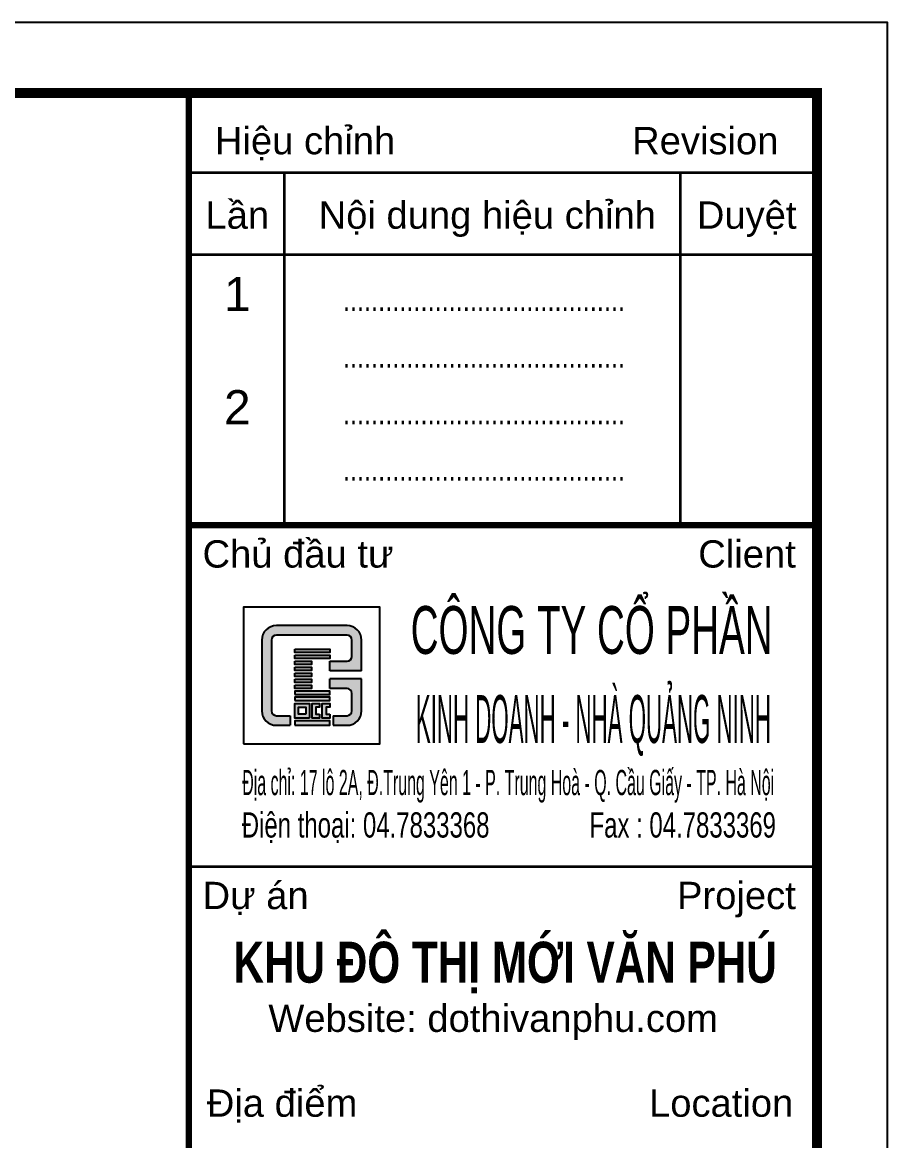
# Model space of a CAD drawing. Header units: millimetres. Extents: x -229618 to 2906, y -178063 to 96806.
# Drawn here: x -190865 to -186113, y -28136 to -21997 of the extents above; entities that cross this region are included whole.
import ezdxf
from ezdxf.enums import TextEntityAlignment as Align

# ---------------------------------------------------------------- set-up
doc = ezdxf.new("R2010")
doc.units = ezdxf.units.MM
doc.header["$LTSCALE"] = 200
doc.header["$MEASUREMENT"] = 0
doc.layers.get('DEFPOINTS').update_dxf_attribs({"linetype": 'CONTINUOUS'})
doc.layers.add('DIM', color=251, linetype='CONTINUOUS')
doc.layers.add('KHUNGTEN', color=7, linetype='CONTINUOUS')
doc.layers.add('hatch', color=250, linetype='CONTINUOUS', lineweight=5)
doc.layers.add('thay', color=7, linetype='CONTINUOUS', lineweight=18)
doc.layers.add('in', color=203, linetype='CONTINUOUS', lineweight=5, plot=False)
doc.styles.add('Aria H B iso', font='Vharialb_0.ttf')
doc.styles.add('Arial iso', font='vnarial_0.ttf')
doc.styles.add('Arial N  iso', font='vnarialn_0.ttf')
doc.styles.add('khung', font='Vhcentn_0.ttf')
doc.styles.add('NHO2', font='vncc-rms.shx', dxfattribs={"width": 0.65})

# ---------------------------------------------------------------- blocks, each defined once
blk = doc.blocks.new('LO GO NHA QUANG NINH')
at = {"layer": 'hatch', "lineweight": -2}
for points in [[(865.0914151165634, 758.5903470074118, 0.4142135623731752), (758.6771392545197, 865.0046228692227), (241.3228607452475, 865.0046228691062, 0.4142135623730951), (134.9085848834366, 758.5903470072953), (134.9085848834366, 500.0000000000291), (205.3882190240547, 500.0000000000291), (205.3882190240547, 758.5903470072953, -0.4142135623730951), (241.3228607452475, 794.5249887284881), (758.6771392547525, 794.5249887286045, -0.4142135623730951), (794.6117809759453, 758.5903470074118), (794.6117809759453, 639.5498223620525, -0.4142135623730951), (758.6771392545197, 603.6151806407433), (632.2607289436273, 603.6151806408598), (632.2607289433945, 533.135546500358), (865.0914151165634, 533.1355465002416)], [(341.9062878419645, 205.4750112714537), (241.3228607452475, 205.4750112714537, -0.4142135623730951), (205.3882190240547, 241.4096529926464), (205.3882190240547, 500.0000000000291), (134.9085848834366, 500.0000000000291), (134.9085848834366, 241.4096529926464, 0.4142135623730951), (241.3228607452475, 134.9953771308355), (341.9062878419645, 134.9953771308355)], [(865.0914151163306, 474.3722768322623), (632.2607289433945, 474.3722768323787), (632.2607289433945, 403.8926426916441), (758.6771392545197, 403.8926426916441, -0.4142135623730951), (794.6117809757125, 367.958000970335), (794.6117809759453, 241.40965299253, -0.4142135623730951), (758.6771392547525, 205.4750112713373), (658.0937121580355, 205.4750112713373), (658.0937121580355, 134.9953771307191), (758.6771392547525, 134.9953771307191, 0.4142135623731752), (865.0914151165634, 241.4096529926464)]]:
    blk.add_hatch(color=32, dxfattribs=at).paths.add_polyline_path(points)
h = blk.add_hatch(color=32, dxfattribs=at)
h.paths.add_polyline_path([(377.5284774606116, 427.7795058585762), (498.9148407443427, 427.7795058585762), (498.9148407443427, 403.8926426916441), (377.5284774606116, 403.8926426916441)])
h.paths.add_polyline_path([(377.5284774606116, 471.7384245541471), (498.9148407443427, 471.7384245541471), (498.9148407443427, 447.851561387215), (377.5284774606116, 447.851561387215)])
h.paths.add_polyline_path([(377.5284774606116, 515.697343249718), (498.9148407443427, 515.697343249718), (498.9148407443427, 491.8104800827859), (377.5284774606116, 491.8104800827859)])
h.paths.add_polyline_path([(377.5284774606116, 559.6562619452889), (498.9148407443427, 559.6562619452889), (498.9148407443427, 535.7693987783568), (377.5284774606116, 535.7693987783568)])
h.paths.add_polyline_path([(377.5284774606116, 603.6151806408598), (498.9148407443427, 603.6151806408598), (498.9148407443427, 579.7283174739277), (377.5284774606116, 579.7283174739277)])
h.paths.add_polyline_path([(377.5284774606116, 647.5740993364307), (632.2607289436273, 647.5740993364307), (632.2607289436273, 623.6872361694986), (377.5284774606116, 623.6872361694986)])
h.paths.add_polyline_path([(377.5284774606116, 691.5330180320016), (632.2607289436273, 691.5330180320016), (632.2607289436273, 667.6461548650695), (377.5284774606116, 667.6461548650695)])
h = blk.add_hatch(color=32, dxfattribs=at)
h.paths.add_polyline_path([(377.5284774606116, 315.9748053005023), (632.2607289436273, 315.9748053005023), (632.2607289436273, 339.8616684674344), (377.5284774606116, 339.8616684674344)])
h.paths.add_polyline_path([(377.5284774606116, 359.9337239960732), (632.2607289436273, 359.9337239960732), (632.2607289436273, 383.8205871630053), (377.5284774606116, 383.8205871630053)])
h.paths.add_polyline_path([(632.2607289436273, 216.2845116843528), (632.2607289436273, 187.986452033656), (577.77382073435, 187.986452033656), (577.77382073435, 295.9027497718635), (632.2607289436273, 295.9027497718635), (632.2607289436273, 267.6046901211666), (606.0718803850468, 267.6046901212831), (606.0718803850468, 216.2845116843528)])
h.paths.add_polyline_path([(557.7017652057111, 216.2845116843528), (557.7017652057111, 187.986452033656), (503.2148569964338, 187.986452033656), (503.2148569964338, 295.9027497718635), (557.7017652057111, 295.9027497718635), (557.7017652057111, 267.6046901211666), (531.5129166471306, 267.6046901212831), (531.5129166471306, 216.2845116843528)])
h.paths.add_polyline_path([(457.6731585473754, 216.2845116843528), (402.9981203810312, 216.2845116843528), (402.9981203810312, 267.6046901211666), (457.6731585473754, 267.6046901211666)], flags=16)
h.paths.add_polyline_path([(483.1428014677949, 187.986452033656), (377.5284774606116, 187.986452033656), (377.5284774606116, 295.9027497718635), (483.1428014677949, 295.9027497718635)])
h.paths.add_polyline_path([(377.5284774606116, 134.9953771307191), (632.2607289436273, 134.9953771307191), (632.2607289436273, 167.9143965050171), (377.5284774606116, 167.9143965050171)])
for p, q in [((632.2607289436273, 533.135546500358), (632.2607289436273, 603.6151806408598)), ((865.0914151165634, 533.1355465002416), (632.2607289436273, 533.135546500358)), ((865.0914151163306, 474.3722768322623), (632.2607289433945, 474.3722768323787)), ((632.2607289433945, 403.8926426916441), (632.2607289433945, 474.3722768323787)), ((341.9062878419645, 205.4750112713373), (341.9062878419645, 134.9953771308355)), ((658.0937121580355, 205.4750112713373), (658.0937121580355, 134.9953771307191))]:
    blk.add_line(p, q, dxfattribs=at)
for points in [[(865.0914151165634, 533.1355465002416), (865.0914151165634, 758.5903470074118, 0.414213562373095), (758.6771392547525, 865.0046228692227), (241.3228607452475, 865.0046228691062, 0.414213562373095), (134.9085848834366, 758.5903470072953), (134.9085848834366, 241.4096529926464, 0.414213562373095), (241.3228607452475, 134.9953771308355), (341.9062878419645, 134.9953771308355)], [(632.2607289436273, 603.6151806408598), (758.6771392545197, 603.6151806407433, 0.414213562373095), (794.6117809759453, 639.5498223620525), (794.6117809759453, 758.5903470074118, 0.4142135623730951), (758.6771392547525, 794.5249887286045), (241.3228607452475, 794.5249887284881, 0.4142135623730951), (205.3882190240547, 758.5903470072953), (205.3882190240547, 241.4096529926464, 0.4142135623730951), (241.3228607452475, 205.4750112714537), (341.9062878419645, 205.4750112714537)], [(658.0937121580355, 134.9953771307191), (758.6771392547525, 134.9953771307191, 0.414213562373095), (865.0914151165634, 241.40965299253), (865.0914151163306, 474.3722768322623)], [(658.0937121580355, 205.4750112713373), (758.6771392547525, 205.4750112713373, 0.4142135623730951), (794.6117809759453, 241.40965299253), (794.6117809757125, 367.958000970335, 0.414213562373095), (758.6771392545197, 403.8926426916441), (632.2607289433945, 403.8926426916441)]]:
    blk.add_lwpolyline(points, format="xyb", dxfattribs=at)
for points in [[(377.5284774606116, 691.5330180320016), (632.2607289436273, 691.5330180320016), (632.2607289436273, 667.6461548650695), (377.5284774606116, 667.6461548650695)], [(377.5284774606116, 647.5740993364307), (632.2607289436273, 647.5740993364307), (632.2607289436273, 623.6872361694986), (377.5284774606116, 623.6872361694986)], [(377.5284774606116, 603.6151806408598), (498.9148407443427, 603.6151806408598), (498.9148407443427, 579.7283174739277), (377.5284774606116, 579.7283174739277)], [(377.5284774606116, 559.6562619452889), (498.9148407443427, 559.6562619452889), (498.9148407443427, 535.7693987783568), (377.5284774606116, 535.7693987783568)], [(377.5284774606116, 515.697343249718), (498.9148407443427, 515.697343249718), (498.9148407443427, 491.8104800827859), (377.5284774606116, 491.8104800827859)], [(377.5284774606116, 471.7384245541471), (498.9148407443427, 471.7384245541471), (498.9148407443427, 447.851561387215), (377.5284774606116, 447.851561387215)], [(377.5284774606116, 427.7795058585762), (498.9148407443427, 427.7795058585762), (498.9148407443427, 403.8926426916441), (377.5284774606116, 403.8926426916441)], [(377.5284774606116, 359.9337239960732), (632.2607289436273, 359.9337239960732), (632.2607289436273, 383.8205871630053), (377.5284774606116, 383.8205871630053)], [(377.5284774606116, 315.9748053005023), (632.2607289436273, 315.9748053005023), (632.2607289436273, 339.8616684674344), (377.5284774606116, 339.8616684674344)], [(483.1428014677949, 187.986452033656), (377.5284774606116, 187.986452033656), (377.5284774606116, 295.9027497718635), (483.1428014677949, 295.9027497718635)], [(457.6731585473754, 216.2845116843528), (402.9981203810312, 216.2845116843528), (402.9981203810312, 267.6046901211666), (457.6731585473754, 267.6046901211666)], [(377.5284774606116, 134.9953771307191), (632.2607289436273, 134.9953771307191), (632.2607289436273, 167.9143965050171), (377.5284774606116, 167.9143965050171)]]:
    blk.add_lwpolyline(points, close=True, dxfattribs=at)
for points in [[(557.7017652057111, 216.2845116843528), (557.7017652057111, 187.986452033656), (503.2148569964338, 187.986452033656), (503.2148569964338, 295.9027497718635), (557.7017652057111, 295.9027497718635), (557.7017652057111, 267.6046901211666), (531.5129166471306, 267.6046901212831), (531.5129166471306, 216.2845116843528), (557.7017652057111, 216.2845116843528)], [(632.2607289436273, 216.2845116843528), (632.2607289436273, 187.986452033656), (577.77382073435, 187.986452033656), (577.77382073435, 295.9027497718635), (632.2607289436273, 295.9027497718635), (632.2607289436273, 267.6046901211666), (606.0718803850468, 267.6046901212831), (606.0718803850468, 216.2845116843528), (632.2607289436273, 216.2845116843528)]]:
    blk.add_lwpolyline(points, dxfattribs=at)
at = {"layer": 'thay', "lineweight": -2}
blk.add_lwpolyline([(0, 2.91038304567337e-11), (1000, 2.91038304567337e-11), (1000, 1000.000000000029), (0, 1000.000000000029)], close=True, dxfattribs=at)
blk = doc.blocks.new('KhungA3')
at = {"layer": 'DEFPOINTS', "color": 8}
blk.add_lwpolyline([(-3.737611488593302, 3.813256755191574), (416.3052456541991, 3.813256755191574), (416.3052456541991, 300.8132567551775), (-3.737611488593302, 300.8132567551775)], close=True, dxfattribs=at)
at = {"layer": 'KHUNGTEN', "color": 4}
for points, const_width in [([(7.542179452130313, 8.987472783067915), (411.131029626325, 8.987472783067915), (411.131029626325, 295.6390407273026), (7.542179452130313, 295.6390407273026)], 0.7243902439024023), ([(365.1310296267297, 295.6390407273026), (411.131029626325, 295.6390407273026), (411.131029626325, 8.987472783067915), (365.1310296267297, 8.987472783067915)], 0.4656794425086874)]:
    blk.add_lwpolyline(points, close=True, dxfattribs=dict(at, const_width=const_width))
at = {"layer": 'KHUNGTEN', "color": 8, "const_width": 0.2069686411149765}
for points in [[(365.1310296263246, 289.8132567551775), (411.13102962632, 289.8132567551775)], [(372.13102962632, 289.8132567551775), (372.1310296267297, 264.0083787064078)], [(401.13102962632, 289.8132567551775), (401.1310296267297, 264.0083787064078)], [(365.1310296263246, 283.8132567551775), (411.13102962632, 283.8132567551775)], [(365.1310296267297, 239.0083787064078), (411.1310296266238, 239.0083787064078)]]:
    blk.add_lwpolyline(points, dxfattribs=at)
at = {"layer": 'KHUNGTEN', "color": 4, "const_width": 0.4656794425086972}
blk.add_lwpolyline([(365.1310296267297, 264.0083787064078), (411.1310296267748, 264.0083787064078)], dxfattribs=at)
at = {"layer": 'KHUNGTEN'}
blk.add_lwpolyline([(369.1310296267748, 248.0083787064078), (379.1310296267748, 248.0083787064078), (379.1310296267748, 258.0083787064078), (369.1310296267748, 258.0083787064078)], close=True, dxfattribs=at)
at = {"layer": 'DIM', "linetype": 'Continuous', "xscale": 0.009999999999999998, "yscale": 0.009999999999999998, "zscale": 0.009999999999999992}
blk.add_blockref('LO GO NHA QUANG NINH', (369.1310323202333, 248.0083783330896), dxfattribs=at)
at = {"layer": 'KHUNGTEN', "color": 8, "style": 'Arial iso'}
for s, height, width, p in [('HiÖu chØnh', 2.000000000000005, 0.9999999941723045, (367.0470852528201, 291.1564623300897)), ('Chñ ®Çu t\xad', 2.000000000000005, 0.9999999941723045, (366.1390056582136, 260.9038490896806)), ('§iÖn tho¹i: 04.7833368', 1.847934295669433, 0.6795169535017375, (369.0130170999828, 241.1415802316928)), ('Dù ¸n', 2.000000000000005, 0.9999999941723045, (366.1390056582136, 235.9038490896836)), ('Website: dothivanphu.com', 2.000000000000005, 0.9999999941723045, (370.9582863140122, 226.9169814554593)), ('§Þa ®iÓm', 2.000000000000005, 0.9999999941723045, (366.4511785702862, 220.7059910814705))]:
    blk.add_text(s, height=height, dxfattribs=dict(at, width=width)).set_placement(p)
for s, height, width, p in [('Revision', 2.000000000000005, 0.9999999941723045, (408.3092360884684, 291.1564623300897)), ('Client', 2.000000000000005, 0.9999999941723045, (409.5787648179698, 260.9038490896806)), ('Fax : 04.7833369', 1.847934295669433, 0.6795169535017375, (408.1264843291733, 241.1415802316928)), ('Project', 2.000000000000005, 0.9999999941723045, (409.5787648179698, 235.9038490896836)), ('Location', 2.000000000000005, 0.9999999941723045, (409.3970853212518, 220.7059910814705))]:
    blk.add_text(s, height=height, dxfattribs=dict(at, width=width)).set_placement(p, align=Align.RIGHT)
at = {"layer": 'KHUNGTEN', "color": 8, "style": 'Arial iso', "width": 0.9999999941723045}
for s, p in [('LÇn', (368.6844940885258, 286.708727138452)), ('Néi dung hiÖu chØnh', (386.9902895719197, 286.708727138452)), ('DuyÖt', (405.9827004561585, 286.708727138452))]:
    blk.add_text(s, height=2.000000000000005, dxfattribs=at).set_placement(p, align=Align.MIDDLE_CENTER)
at = {"layer": 'KHUNGTEN', "color": 8}
for s, height, style, width, p in [('1', 2.500000000000008, 'Arial N  iso', 0.9999999941723045, (368.6844940885258, 279.6738839328728)), ('........................................', 1.738010690746451, 'NHO2', 0.8000000093348955, (386.7460137846242, 279.6738839328759)), ('........................................', 1.738010690746451, 'NHO2', 0.8000000093348955, (386.7460137846242, 275.5345111105781)), ('2', 2.500000000000008, 'Arial N  iso', 0.9999999941723045, (368.6844940885258, 271.3951382882788)), ('........................................', 1.738010690746451, 'NHO2', 0.8000000093348955, (386.7460137846242, 271.3951382882788)), ('........................................', 1.738010690746451, 'NHO2', 0.8000000093348955, (386.7460137846242, 267.2557654659782))]:
    blk.add_text(s, height=height, dxfattribs=dict(at, style=style, width=width)).set_placement(p, align=Align.CENTER)
at = {"layer": 'KHUNGTEN', "style": 'khung'}
for s, width, p, p2 in [('c«ng ty cæ phÇn', 0.5676513916944681, (381.3808388389753, 254.5862016557153), (407.8813245213687, 254.5862016557153)), ('KINH DOANH - NHµ QU¶NG NINH', 0.3107660618241469, (381.7580705443097, 248.0706869268169), (407.7644563961949, 248.0706869268169))]:
    blk.add_text(s, height=3.50000000000001, dxfattribs=dict(at, width=width)).set_placement(p, p2, align=Align.FIT)
at = {"layer": 'KHUNGTEN', "color": 8, "style": 'Arial iso', "width": 0.4525092515092479}
blk.add_text('§Þa chØ: 17 l« 2A, §.Trung Yªn 1 - P. Trung Hoµ - Q. CÇu GiÊy - TP. Hµ Néi', height=1.847934295669433, dxfattribs=at).set_placement((369.0440036776336, 244.2461098484182), (407.9983758304361, 244.2461098484182), align=Align.FIT)
at = {"layer": 'KHUNGTEN', "color": 7, "style": 'Aria H B iso', "width": 0.7429048763696295}
blk.add_text('KHU §¤ THÞ MíI V¡N PHó', height=3.000000000000008, dxfattribs=at).set_placement((368.4050316741454, 230.5169416854724), (408.1889560460081, 230.5169416854724), align=Align.FIT)

msp = doc.modelspace()

# ---------------------------------------------------------------- linework, layer by layer
at = {"layer": 'in', "linetype": 'Continuous'}
msp.add_lwpolyline([(-217616.3627149142, -44271.60576266539), (-186113.1484292048, -44271.60576266539), (-186113.1484292048, -21996.60576266656), (-217616.3627149142, -21996.60576266656)], close=True, dxfattribs=at)

# ---------------------------------------------------------------- block references
at = {"layer": 'KHUNGTEN', "xscale": 75, "yscale": 75, "zscale": 75.00000000000009}
msp.add_blockref('KhungA3', (-217336.0418532699, -44557.60001930461), dxfattribs=at)

doc.saveas('drawing.dxf')
